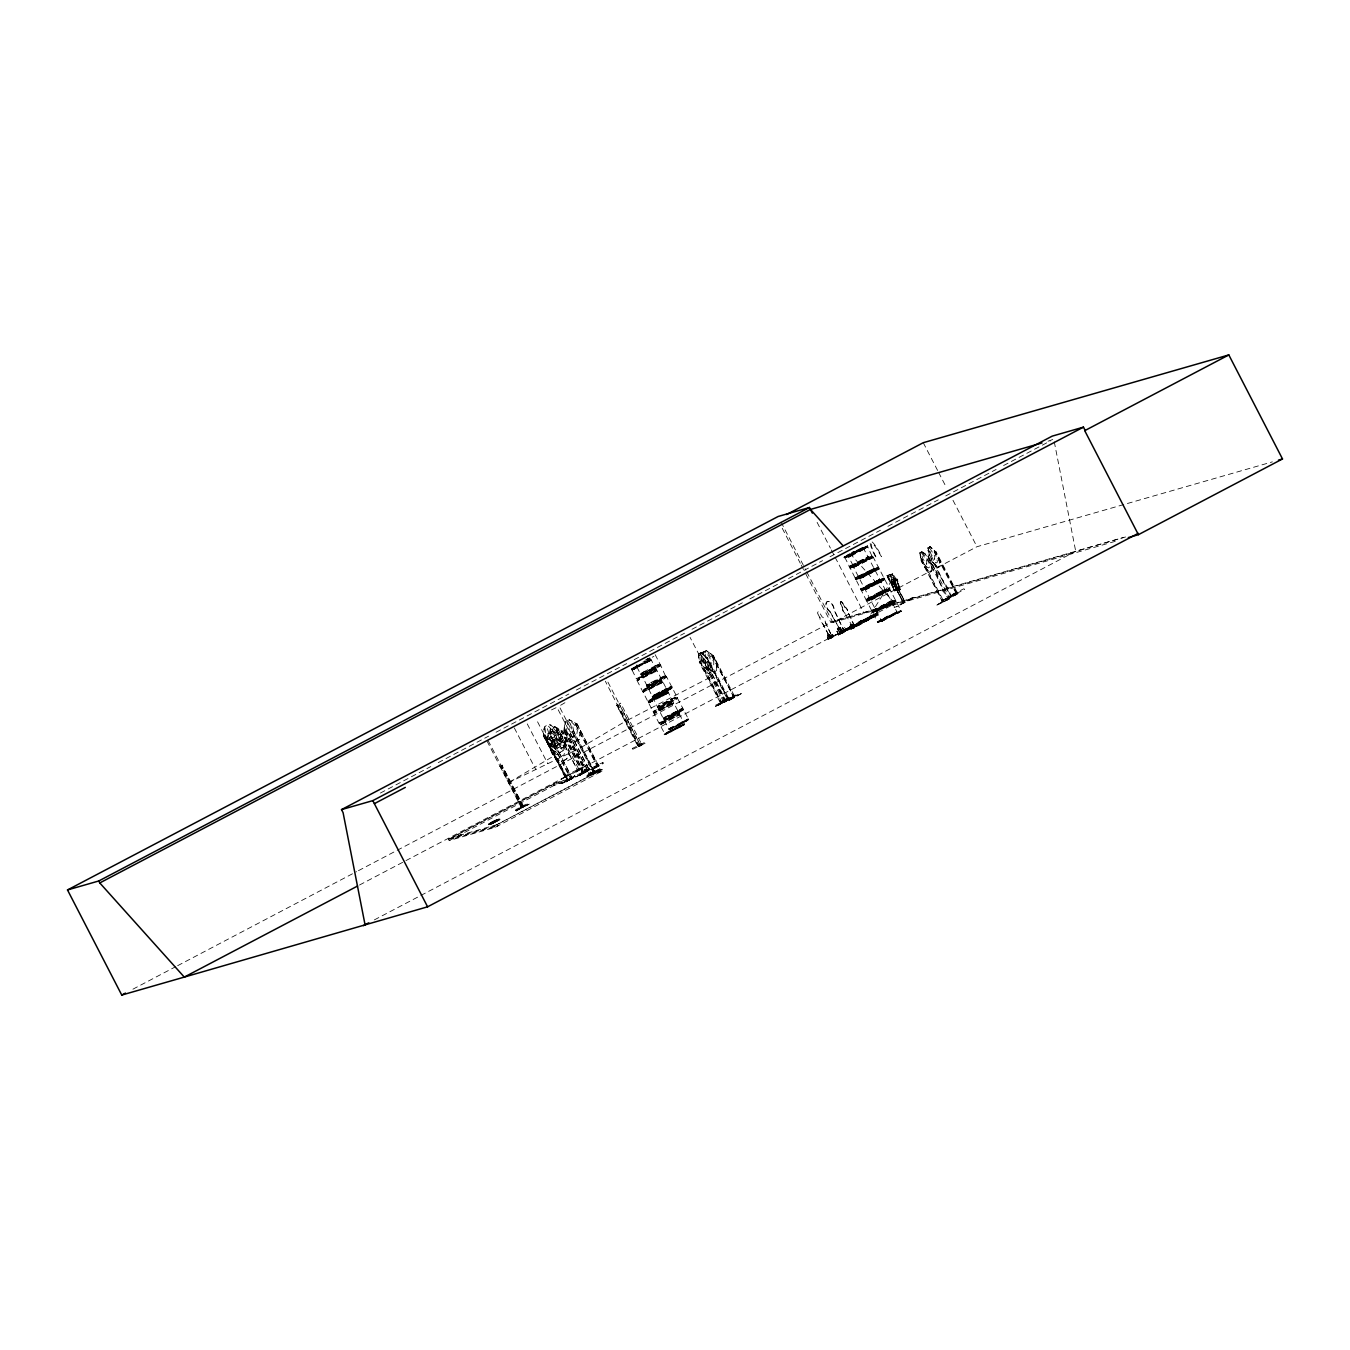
<?xml version="1.0" encoding="UTF-8"?>
<svg xmlns="http://www.w3.org/2000/svg" width="1350" height="1350" viewBox="0 0 1350 1350"><rect width="100%" height="100%" fill="white"/><g stroke="black" fill="none" stroke-linecap="round" stroke-linejoin="round"><path stroke-width="0.75" stroke-dasharray="5 3.75" d="M702.202 660.791L699.249 662.108L720.849 703.721L728.949 698.912L707.4 657.332L705.881 657.501M895.084 583.217L897.126 584.617L897.396 582.542C883.862 563.338 899.657 579.741 898.425 587.149L897.396 587.452L894.831 584.314L892.114 577.226L895.826 579.099L898.543 584.297M898.003 606.319L894.814 607.196M894.594 606.69L894.156 607.669M828.259 639.343L827.28 637.031L829.879 635.631M831.296 637.723L830.571 638.297L874.631 615.178M830.959 638.145L829.642 635.732L830.587 637.538L833.524 636.238L832.579 634.433L833.102 635.968L828.259 638.364L827.28 637.031M839.346 634.078L839.784 634.331M873.416 615.296L878.293 613.491L842.501 633.133M849.926 627.008L850.888 629.37L877.534 615.043L876.892 614.385L871.763 617.355M850.972 629.016L877.162 615.246M851.546 626.619L852.086 624.24M875.121 616.174L851.546 628.763M874.058 614.638L869.383 616.427L874.074 615.009L869.383 616.427L890.916 581.732M874.209 616.562L873.939 615.684M877.416 613.98L877.635 613.052L838.299 634.972L877.787 613.322M829.237 634.298C827.989 636.677 828.731 634.213 829.744 635.108M852.795 627.48C847.091 624.527 856.052 622.907 850.213 625.59M828.799 634.635L828.495 635.529L829.423 635.124M839.16 629.252L838.299 628.763L840.746 628.104L838.62 629.64L838.654 628.104L840.527 627.598M838.401 628.256C840.527 627.733 838.08 629.37 838.333 628.543M840.594 628.56L838.62 628.307M839.261 628.087C841.303 626.602 839.379 629.606 838.789 628.206M839.531 627.936L840.426 628.341M839.903 627.615L839.649 628.678M851.951 624.24L851.867 624.797M660.555 697.241L649.958 702.084M659.627 694.946L653.991 697.258M845.657 557.567L848.205 555.947L847.412 556.403M864.186 589.275L865.367 588.617L862.616 590.237L875.087 582.846M832.123 635.631L829.221 636.862L832.427 635.715M844.358 629.64L841.944 630.602M572.501 778.477L551.036 736.864L549.551 737.606L550.277 728.949L565.042 746.533L560.486 748.744L552.69 744.272L549.281 737.674L550.361 728.899L554.816 726.739L562.612 731.211L584.196 772.808M575.201 741.623L567.304 737.201L563.895 730.603L564.975 721.828L569.43 719.668L575.1 741.673L579.656 739.462L580.365 730.806M564.941 746.584L566.021 737.809L564.789 746.449L560.469 748.541L552.69 744.272M580.466 730.755L579.403 739.378L575.083 741.471M839.7 627.581C841.455 628.611 837.81 627.227 837.557 629.572M544.759 726.654L543.308 735.666L565.481 776.959L564.148 775.744M568.367 780.401C566.156 776.891 568.974 780.587 567.084 781.11L543.561 735.598C541.637 720.613 554.462 722.554 557.786 734.788L556.706 740.256L553.567 741.791L548.387 739.429L545.839 734.484L544.843 726.84M546.902 742.247L548.1 733.303L546.834 742.281L554.968 746.449L559.828 744.053L561.195 735.092L552.876 730.958L548.404 726.148L546.834 726.924L549.703 736.206L552.555 738.011L554.124 737.235L554.394 733.894L552.943 730.907L548.033 733.354M568.283 749.807C571.59 759.308 560.537 765.163 554.057 756.911L550.716 750.263L552.099 741.302M567 758.565C560.976 764.387 551.998 756.776 550.918 750.246L552.268 741.437L556.959 739.108L565.144 743.141L568.468 749.79M563.001 750.566L564.351 741.758L557.854 728.511L556.2 729.354M828.697 635.681L829.102 634.888M838.772 628.695L838.485 628.509M840.696 627.936L840.105 628.712M851.698 628.003C847.614 624.999 853.031 624.696 850.567 624.999M651.139 660.116L648.726 661.382L650.616 659.154M657.72 698.001L648.27 702.236L648.759 701.392M847.311 555.069L844.003 557.415L851.006 554.479M847.597 555.896L849.555 554.884M872.168 583.504L869.788 584.769L880.031 579.083L860.608 589.612L881.432 578.897M881.297 581.023L867.527 588.094L864.506 588.499L880.419 579.336L879.086 581.242M864.253 589.477L864.861 588.566L863.831 588.938M880.791 620.038L878.057 622.417M888.047 616.697L897.379 612.141L895.539 613.086M849.116 627.362L851.462 625.523L850.804 624.932M850.534 625.252L851.276 624.898M921.713 560.267L943.245 601.914L949.489 598.033L927.939 556.453L926.404 556.673L948.291 598.708C945.759 596.936 950.164 595.266 949.961 598.455M711.788 655.661L734.4 697.427L733.101 696.094M850.972 625.05L851.867 625.269M649.384 701.528L648.54 701.848M667.592 691.808L651.442 699.789M684.096 724.899C681.109 723.313 652.438 741.994 668.368 732.493M680.805 723.667L688.5 719.229L668.925 729.54L672.469 727.633M857.199 551.711L867.442 545.974L864.894 546.919M862.211 589.883L860.76 589.731L863.494 588.819M879.93 580.179L879.289 580.044M884.267 578.711L881.398 578.914M878.901 622.097L877.854 622.401L900.872 610.875L881.938 621.304M943.296 599.873L943.363 600.767M949.708 598.742L935.415 605.796L950.079 598.556L949.641 597.696M957.589 592.819L957.656 593.679M957.892 593.528L942.823 600.683L948.223 597.375M852.069 626.062L839.953 631.834L845.826 629.016M727.954 700.245L713.863 707.13L727.954 700.245L705.915 657.45M887.49 575.319C889.127 577.209 885.347 574.358 894.645 589.039M887.102 575.657L894.223 589.697M893.97 589.545L899.842 587.722C900.534 594.456 890.882 587.284 895.32 590.827M900.568 589.14L895.236 590.676L894.645 589.191M515.666 810.658L528.862 804.381L528.879 803.25L515.7 809.629L515.7 810.759L529.318 804.111M599.873 769.939L599.906 768.926L586.727 775.305L587.216 776.689L596.362 771.356L587.216 776.689M599.889 768.943L586.727 775.406M600.176 769.753L587.199 776.166M670.781 689.006L648.135 701.814M670.089 689.074L672.131 687.032L662.563 691.149L667.44 688.871M828.326 639.039L855.006 624.51L856.17 626.214L853.234 627.514L852.289 625.708M829.187 638.955L828.191 638.837L854.871 625.117M831.583 637.892L828.225 638.837M842.839 632.526L842.721 632.205C837.911 629.471 846.214 624.932 846.264 630.248L841.86 632.205L840.797 629.353L842.096 631.8L838.384 633.454L836.916 631.446L838.958 634.618M842.822 632.964L838.266 634.939L876.892 613.761M852.474 626.181L851.479 626.079M854.297 625.371C854.938 622.991 848.779 627.699 852.289 624.594M874.209 616.275L877.078 614.739M877.517 615.111L853.858 628.054L852.643 625.809M561.33 745.014L555.913 741.251C558.174 732.966 552.926 733.506 554.614 740.661C549.821 735.092 545.889 738.939 554.276 742.095C551.964 749.452 556.504 751.241 555.542 742.618L559.744 745.656L561.414 745.014M718.386 704.312L730.553 697.477L730.434 698.473M718.284 705.223L718.419 704.211M718.706 704.97L730.519 697.579M886.781 575.758L892.147 574.138L892.873 575.556L892.688 573.868L886.68 575.741L894.696 590.946L895.624 590.743M565.329 729.962L586.761 771.609L564.823 729.54M860.878 621.405C855.073 623.903 865.013 618.216 861.334 621.169M859.022 622.283L862.481 620.477M516.881 810.54L525.032 804.769L525.487 805.646L516.324 810.928M561.667 783.624L575.235 776.706L566.089 782.038L574.796 775.845L575.286 776.992L574.374 776.402L561.212 782.764L561.667 783.624L584.196 772.808M566.072 781.937L574.763 775.862M581.209 774.579L589.866 769.635L589.41 768.758L589.612 769.618M561.667 779.136L567.709 774.377L568.148 775.237L561.111 779.49M668.014 692.246L663.525 694.086M687.099 720.697L688.348 719.196M866.092 547.391L867.274 545.906M839.143 628.054L839.582 628.813M838.806 629.404L839.008 628.425M556.335 729.219L577.901 770.867L556.116 728.781M631.901 668.739L631.378 669.516L632.644 669.229M631.884 668.807L645.587 662.293M631.597 669.533L646.65 661.399M635.968 668.081L633.369 669.279L635.242 667.845M645.773 662.681L650.413 660.504L648.793 661.146M640.946 673.498L663.559 719.145L669.279 729.591L670.326 729.287M655.172 654.683L659.931 663.896L649.688 669.617L640.457 673.869L635.715 664.656M649.772 659.475L650.818 659.171L655.83 668.773L636.576 679.59L659.458 724.022L665.179 734.467L666.225 734.164M684.383 724.461L683.522 724.798L684.551 724.528L679.354 713.812L656.488 669.516L636.576 679.472L645.604 674.494M651.358 669.398L660.724 665.027L640.98 675.202L660.673 664.808L657.703 667.811L641.402 675.692M652.877 685.159L662.023 680.822L642.499 691.082L661.753 680.248L642.296 690.221L651.527 685.969M647.865 686.914L663.643 679.286L666.647 676.502L646.903 686.678L666.562 676.232L657.281 680.873M665.364 675.742L660.892 665.837M662.597 681.817L643.292 692.145L645.789 691.2M662.259 682.543L661.179 683.218M658.749 693.242L652.033 696.229L653.619 695.183M655.577 694.896L652.252 697.224L654.801 697.005M653.417 697.562L655.543 695.976M653.974 697.477L655.948 696.398L655.172 696.803M654.362 697.342L656.151 695.722L653.366 697.579M656.421 695.992L656.438 695.959M652.894 700.802L648.81 702.81L650.396 701.764M651.594 701.544L652.506 700.954L651.173 701.004M649.924 702.135L651.105 701.798M671.726 686.492L670.072 687.572M666.765 690.525L672.131 687.96M667.794 691.436L651.696 700.279M667.929 691.841L666.158 692.921M666.647 693.9L668.216 692.888L659.019 697.106M866.616 600.919L844.476 556.706M844.273 557.466L849.555 554.293L847.479 555.491M844.071 557.044L844.611 557.989L846.18 556.976M846.855 556.689L846.399 557.196M846.045 557.415L848.475 555.896M851.259 555.424L849.741 555.711L851.276 554.968M850.281 555.458L852.221 554.833M850.534 555.795L852.019 554.968L850.466 555.373M863.038 547.459L897.261 612.478M850.972 554.428L863.646 547.037M861.384 549.096L864.017 548.066L851.293 555.289M863.325 547.813L856.997 550.429M865.266 548.201L866.295 547.712M664.335 678.257L666.849 677.295L676.806 696.617L657.349 706.59L662.664 703.468M668.25 702.118L677.616 697.748L657.872 707.923L677.531 697.461L676.232 699.587L658.344 708.514L659.914 707.467M883.288 620.258L881.685 621.304L853.2 566.629L852.981 565.599L856.153 563.574L872.387 555.592L901.26 611.263L900.568 610.689M854.398 567.118L873.382 557.516L870.868 558.461M859.629 561.617L868.995 557.28L849.234 567.472L868.506 556.706L865.991 557.651M663.761 717.711L664.352 717.761M871.897 555.947L867.375 545.991M679.286 713.728L659.391 723.684L678.645 712.969L676.131 713.914M859.039 577.783L874.901 568.772L865.552 573.092M878.243 569.295L879.306 568.991L859.849 578.964L878.259 569.295M669.414 728.578L678.122 724.697M875.34 569.936L870.109 573.244M665.128 734.501L666.731 733.438M683.741 724.241L679.809 725.743L681.919 725.051M861.502 590.709L860.642 589.039L862.194 587.992M865.586 588.33L862.734 589.545L864.017 589.612M871.206 584.938L873.703 583.673L860.811 589.056M862.549 590.288L861.486 590.743L867.459 587.942M862.717 589.157L864.354 588.195L861.148 590.186L865.283 588.296M867.358 588.111L868.911 587.689L865.569 589.646M867.493 587.942L866.666 588.381L867.763 588.482M869.231 587.503L866.936 588.87M883.744 579.977L873.231 585.208M879.981 581.158L873.838 583.942M883.912 577.969L878.361 581.242L879.255 581.513M864.169 587.824L883.98 578.154L880.875 580.196M880.875 580.179L878.513 581.664L884.334 578.593L881.752 579.572M882.984 580.112L884.537 579.015L882.022 579.977L883.491 579.386M882.158 580.922L882.967 579.741L864.692 589.241M884.115 579.42L884.537 578.678L883.187 578.931M884.554 579.673L869.788 587.773M881.044 620.426L877.787 622.434L866.599 600.851L886.174 590.608L870.328 599.602L879.694 595.299M889.194 590.541L890.274 590.237L871.02 600.227M872.336 610.504L895.202 599.788L893.632 600.834M891.084 600.902L872.066 611.617L883.98 605.964M896.198 601.712L876.741 611.685L895.978 601.695M877.956 622.468L877.989 621.371L887.692 616.022M881.685 620.933L886.697 617.507L877.5 621.759M881.449 620.933L896.906 611.803L880.808 620.072M852.053 626.839L855.073 625.641L852.069 627.142M919.856 552.639L921.274 560.571L919.704 552.724C933.643 548.994 939.026 592.751 948.78 598.455C949.202 600.413 938.807 603.534 943.161 599.974M949.927 595.671L951.126 595.013L951.801 596.582C947.936 596.346 914.524 514.806 932.377 562.258C935.297 562.444 937.018 570.392 940.157 566.123L938.756 558.208M942.621 602.235L921.274 560.554L922.337 559.963L943.819 601.56M956.019 593.798L956.728 594.405L942.081 601.678L941.642 600.801L964.676 589.427L963.883 588.769L949.59 595.839L950.586 597.257L956.931 593.291L935.449 551.61L929.796 546.413L935.415 551.711M893.599 581.529C889.414 583.386 907.251 574.425 893.852 581.901M896.349 579.791C896.198 582.458 898.104 577.26 893.767 580.551M652.792 696.634L654.902 696.077L653.383 696.6M667.305 692.145L662.428 695.014M861.131 588.971L880.284 579.319M879.947 580.095L878.833 580.854M880.183 580.551L868.236 587.048M883.828 578.981L882.681 579.623M684.197 724.866L667.626 733.556M896.839 612.816L894.037 614.436M955.463 592.211L956.711 591.502M957.487 593.021L951.21 596.936L950.636 595.316M728.173 697.376C725.119 699.266 729.472 695.689 728.882 698.946M722.115 703.013L700.616 661.365L698.49 654.142L701.123 652.573M842.046 630.889L844.189 629.421M864.54 620.578L866.919 619.717M864.692 620.865L874.53 615.684M866.717 619.498L865.451 620.443L868.472 618.992M522.383 807.621C519.683 806.591 524.171 803.334 523.867 806.676L522.619 807.334M523.024 805.191L520.408 806.676L521.792 807.857M523.8 806.709L501.896 765.298L523.462 806.861M567.574 778.883L566.848 779.321M592.869 771.508L593.544 773.094L559.119 706.151L566.359 701.882M594.051 770.867L593.224 771.356L594.489 772.538M637.436 745.217L638.752 744.491L637.369 745.251L638.871 746.415L638.263 744.727M638.651 744.559L639.428 746.077M725.456 699.587L723.938 700.312L725.304 699.638M711.72 655.746L734.214 697.511M725.473 701.426L703.046 660.251L703.063 652.084L703.181 660.268L724.714 701.831L735.008 697.089L713.391 655.56L711.99 656.167M566.308 776.587L544.759 735.024M552.96 731.109L558.63 736.442L561.195 741.403L560.115 746.854L556.976 748.406L551.796 746.027L549.248 741.083L548.252 733.438L552.96 731.109L561.009 735.278M550.176 733.573L551.812 732.746L556.318 737.589L557.803 740.492L557.533 743.85L555.964 744.626L553.112 742.821L550.243 733.523M560.942 735.328L559.828 744.053M556.959 738.906L562.579 744.491L565.127 749.436L564.047 754.886L560.925 756.439L555.744 754.076C553.348 749.469 548.117 739.648 556.959 738.906L565.144 743.141M554.242 741.521L557.061 750.853L559.896 752.659L561.465 751.883L561.752 748.541L555.812 740.762M550.243 748.727L543.375 735.615M559.592 743.968L554.884 746.28L546.834 742.129M564.469 741.791L563.085 750.752L558.242 753.148L550.058 748.913L558.242 753.148M561.718 778.967L567.945 775.069M578.694 768.521C581.242 771.947 575.066 766.817 578.239 770.648M577.108 769.888L565.971 775.389M583.267 767.762L582.019 767.289L575.809 771.204L576.248 772.065L583.2 767.694M723.009 700.785L723.533 702.472L722.672 700.954C719.837 701.139 722.571 704.784 723.803 702.321L690.036 637.318M950.586 597.257L950.704 597.189C950.096 582.171 920.312 560.486 929.948 546.328M921.898 551.576L928.834 562.359L929.475 567.152L928.091 568.013L924.699 564.941L922.151 559.997L919.823 552.876L922.05 551.492M927.787 547.898C933.086 543.881 936.934 557.989 937.423 562.174L936.039 563.034L932.664 559.963M921.662 552.859L926.724 560.959L926.691 564.367L923.164 559.356L920.97 553.281L921.814 552.774M929.61 547.881L934.689 555.998L934.639 559.406L931.129 554.377L928.918 548.303L929.762 547.796M929.357 554.816L951.328 596.886L950.417 595.434M935.888 551.475L934.824 552.083L935.888 551.475L957.454 593.055L941.726 600.851M937.828 567.337L940.039 565.971M924.615 567.051L929.931 572.518C935.989 567.574 927.079 554.968 921.831 551.391M631.867 668.79L634.601 667.119M633.521 669.043L631.935 670.089L650.886 660.487M645.536 662.293L650.43 659.526M642.144 664.386L649.738 660.116M640.929 673.515L643.68 671.895M655.256 671.743L656.606 670.68M853.149 565.566L847.952 555.744L846.399 556.588M847.952 556.436L849.69 555.272M861.891 549.045L862.262 548.151M852.542 554.901L848.728 556.892M861.992 548.758L862.987 548.471M866.177 547.003L863.46 548.809L866.7 547.492M866.936 547.358L866.076 547.83M665.381 675.742L646.397 685.361L651.696 682.222M647.848 686.914L648.962 686.239M660.184 681.294L661.264 680.619M850.618 565.633L849.032 566.679L858.263 562.427M871.931 555.947L869.164 557.567M854.381 567.118L870.885 558.444M655.999 695.824L654.885 696.414M654.041 697.427L656.572 695.976M670.208 687.977L671.794 686.88L669.701 689.226L670.933 688.635L665.601 690.981M648.759 701.511L649.839 700.717M648.945 701.899L651.679 700.228M670.224 688.787L671.203 688.247M652.134 700.566L650.126 701.983L651.375 701.308M665.769 692.196L666.9 691.504M670.748 689.023L672.081 687.977M652.185 700.987L651.628 701.19M667.491 692.584L651.071 701.139M666.326 693.748L666.782 693.242M665.82 694.018L666.579 693.579M671.136 702.54L672.502 701.477M672.131 704.464L673.717 703.417L664.487 707.67M863.291 589.916L869.181 586.339M865.839 589.258L869.383 587.672M663.744 717.711L682.729 708.092L688.686 719.668L684.248 721.508M661.753 723.819L660.403 724.883M878.664 592.414L865.957 599.451L886.781 589.241M871.273 599.839L872.387 599.164M669.381 728.595L688.129 718.976M686.745 720.056L688.095 718.993M678.932 726.992L683.775 724.224M682.678 724.933L684.568 724.089L664.926 734.096M872.319 610.521L891.118 600.885M895.337 612.816L896.417 612.158M882.174 620.966L887.001 618.148M882.225 620.561L900.804 610.689L896.366 612.562M899.235 611.752L900.501 611.28M881.803 621.371L901.226 611.314L891.928 615.583M700.599 653.991L705.797 662.04L705.493 665.567L701.831 660.623L699.773 654.48L700.751 653.906M699.806 661.095L721.457 703.417L720.866 701.713L735.969 695.419L722.267 702M703.164 666.309L706.826 669.246L708.48 668.25C708.548 663.711 704.025 649.266 698.372 653.991L699.367 662.108L700.802 661.517M727.076 698.541L721.17 702.101L727.566 698.321M942.401 600.446L943.464 601.813M948.983 598.354L948.206 596.818M956.661 593.443L935.297 551.694M550.429 729.084L551.61 736.627L554.158 741.572L559.086 744.086L561.971 742.702L562.781 737.404L560.233 732.442L554.816 726.739M552.285 729.253L553.719 728.561L558.107 733.489L559.457 739.648L558.006 740.357L555.289 738.467L552.386 729.202M565.65 729.793L564.165 730.536C566.291 710.353 563.811 730.114 568.789 734.501L573.699 737.016L576.585 735.615L577.412 730.316L574.847 725.372L569.447 719.871M544.725 734.957L568.434 780.367M566.899 722.183L568.35 721.491L572.721 726.401L574.071 732.577L572.636 733.269L569.903 731.396L567 722.132M520.577 806.591L521.741 807.891L500.091 766.378M502.352 765.079L499.787 766.547M546.142 739.226L546.902 738.788L545.687 739.446L567.709 780.722M549.281 737.674L570.881 779.288L583.909 772.976L562.731 731.194L560.976 731.447M549.467 737.657L571.32 779.034M551.036 736.864L572.147 778.68M563.895 730.603L585.562 772.183L598.658 765.838L577.226 724.14L569.346 719.719M564.081 730.586L585.934 771.964L598.961 765.653M568.485 733.32L590.051 774.883L568.485 733.32L569.97 732.577L591.351 774.225M594.945 772.318L573.379 730.772L572.164 731.43L594.388 772.588M616.714 705.139L617.929 704.464L639.461 746.061L638.145 746.769L616.714 705.139L639.039 746.246M509.557 782.072L554.884 755.325M580.584 747.765L625.911 721.018M893.261 583.706L903.926 602.977L892.957 583.301L895.016 582.306L905.243 602.269M894.594 583.014L905.057 602.37M571.86 776.891L570.527 777.533M566.325 780.941L574.746 775.963M581.867 772.082C583.791 769.078 582.694 776.419 582.086 771.93M582.019 772.538L571.792 777.499M585.158 770.445L586.474 769.804M580.939 773.854L589.359 768.876L579.538 774.444L579.977 775.322L581.259 774.529M598.168 764.151C594.135 766.53 599.569 762.311 598.725 765.771M579.977 775.322L589.663 769.466M596.649 765.467L586.406 770.411M594.608 768.234C607.213 762.581 605.171 759.746 594.152 767.374L595.316 767.846M594.726 768.049L602.994 763.003M590.321 774.714L589.039 773.483L590.726 772.622M586.862 775.811L596.244 771.272M632.694 749.317L646.312 742.669L645.401 742.078L632.239 748.457L633.099 748.963M903.319 603.214L891.861 580.112L903.538 603.163M575.859 724.883L597.847 766.192M640.491 745.571L619.178 703.89L620.629 703.148L641.959 744.846C639.984 741.403 644.051 745.656 640.541 745.571L606.133 678.594M727.633 697.714L728.123 699.401L706.725 657.737M632.964 668.115L636.727 665.989M652.236 657.231L653.889 656.286M633.234 669.482L635.58 668.115M634.416 668.976L632.981 669.634L636.356 668.199M635.766 668.25L634.702 668.824M647.848 661.483L649.671 660.167M649.08 660.437L650.278 660.589M849.521 554.934L855.664 551.509M845.893 557.415L848.171 556.318M849.707 555.322L853.436 553.179M860.304 549.079L862.414 548.792M864.439 548.336L867.898 546.952L852.913 555.053M655.273 671.726L637.369 680.67L656.606 669.954L636.879 680.062L646.245 675.759M850.601 565.65L866.008 557.651M648.945 686.239L664.352 678.24M661.196 683.201L645.789 691.2M858.178 576.18L854.972 578.154L878.31 567.067L865.586 574.054M653.586 695.199L671.456 686.273L653.94 695.976M670.056 687.538L666.309 689.664M668.587 688.871L664.149 691.403L670.258 687.943M649.586 700.329L656.167 696.414M668.841 689.327L670.714 687.96M651.493 699.773L649.839 700.836L655.746 697.005M664.133 693.141L665.803 692.179M664.521 693.866L666.023 693.174M666.681 693.883L660.538 697.258M866.042 586.879L867.729 585.934M876.791 581.074L878.479 580.112M866.413 587.655L868.084 586.727M877.146 581.715L880.267 579.741M673.599 698.608L675.236 697.663M865.35 587.841L879.289 580.77L874.176 583.774M659.897 707.484L661.567 706.539M883.119 579.707L881.314 581.04L884.79 579.707M671.169 702.523L653.451 712.209L673.194 702.084L663.846 706.404M672.148 704.447L656.741 712.446M867.51 598.354L869.147 597.409M872.37 599.164L874.024 598.219M661.736 723.836L679.421 714.167L659.694 724.275L669.043 719.955M523.243 806.962L522.669 805.342M638.651 746.533L605.357 681.227M670.579 728.19L672.148 726.992M893.649 600.817L878.243 608.816M686.779 720.039L672.435 727.65M683.37 722.773L687.116 720.647M668.048 731.835L664.824 733.826L674.038 729.574M685.462 721.626L687.15 720.664M895.522 613.069L878.647 621.726M897.919 613.322L899.623 612.36M728.274 699.317L706.843 657.534L700.92 652.455M496.986 820.53C487.924 827.044 486.219 823.956 496.53 819.669L496.986 820.53L494.218 822.083L493.779 821.222L497.357 819.433L498.049 820.226L493.543 822.471L493.087 821.593L497.61 819.349M494.201 821.492L494.657 822.352C484.532 828.006 496.834 817.341 499.095 819.923C485.342 827.938 492.834 820.986 499.719 818.758L500.175 819.619L495.653 821.863L495.197 821.002M498.639 819.062L495.889 820.614L496.327 821.475L500.175 819.619M725.237 701.544L726.233 701.089L704.649 659.542L703.198 652.236M716.344 662.259L716.462 670.444L716.479 662.276L713.07 655.678L706.388 650.565L713.796 661.551L713.694 666.444L711.534 667.423L707.349 664.47M706.421 658.783L704.7 652.607M704.565 652.674L705.78 652.117M703.063 652.303L706.421 650.767L713.391 655.56M725.676 700.009L732.898 696.769M733.674 695.874L732.662 696.347M718.318 705.324L740.441 693.006L741.369 693.613L728.696 700.599L728.258 699.739M634.179 668.419L633.167 668.891L634.213 669.077M643.376 663.947L645.773 662.664L633.943 668.537M637.234 666.984L633.977 668.976M649.232 660.926L650.227 660.369M847.277 555.103L849.403 553.922M847.8 556.048L860.355 549.079L846.568 556.149M862.042 548.961L862.599 548.674M850.483 555.711L850.044 556.149M864.422 548.303L852.576 554.445M864.675 548.91L860.203 551.323M643.663 671.895L655.492 665.752M869.181 557.567L853.133 566.291L872.927 556.2L863.511 560.503M864.186 561.752L869.484 558.63L860.271 562.883M858.178 576.18L874.429 568.181L855.158 578.897L867.105 573.244M864.169 573.902L858.853 577.041L861.367 576.096M864.827 575.167L855.461 579.504L875.205 569.362L859.376 578.374L868.725 574.054M671.423 686.509L652.539 696.938M655.644 696.026L665.617 690.964M669.786 688.466L670.68 688.702M653.248 697.967L647.933 701.106L657.146 696.853M664.149 693.124L655.999 697.461M664.74 694.204L660.251 696.651M652.404 701.123L650.261 702L651.071 701.477M817.999 614.098L819.923 617.844L817.999 614.098A1.957 1.063 61.3 0 1 818.083 611.921L818.269 611.82M864.371 588.212L874.851 582.474M876.977 581.293L874.733 582.221L877.348 581.192M852.474 626.552L844.982 613.457A3.915 2.143 61.3 0 1 842.569 607.821L840.645 604.074A1.957 1.063 61.3 0 1 840.729 601.898L840.915 601.813A1.957 1.063 61.3 0 1 842.788 603.112L844.712 606.859A3.915 2.143 61.3 0 1 847.935 612.124L854.432 625.674M877.23 581.816L875.138 582.964L881.837 579.639M868.573 587.655L883.187 580.163M840.645 604.074L840.831 603.973A1.957 1.063 61.3 0 1 840.915 601.813M840.729 601.898A1.957 1.063 61.3 0 1 842.602 603.197L842.788 603.112M881.584 581.664L877.112 584.077M829.676 611.499L829.929 611.347A5.856 3.206 61.3 0 1 826.149 603.99A5.856 3.206 61.3 0 1 830.301 602.151A5.856 3.206 61.3 0 1 834.097 609.508L843.564 629.977L833.827 609.643A5.856 3.206 61.3 0 0 830.031 602.286A5.856 3.206 61.3 0 0 825.879 604.142A5.856 3.206 61.3 0 0 829.676 611.499L840.898 631.125L829.929 611.347M661.551 706.539L677.599 698.524L682.779 708.227L664.335 717.778M842.569 607.821L840.831 603.973M842.602 603.197L844.712 606.859M822.521 623.379L829.642 636.677L822.521 623.379A3.915 2.143 61.3 0 1 820.108 617.743M825.289 622.148L831.617 635.799L825.289 622.148A3.915 2.143 61.3 0 0 822.066 616.866L819.956 613.221A1.957 1.063 61.3 0 0 818.083 611.921M875.121 595.148C853.403 607.5 902.644 581.901 886.764 589.258M844.982 613.457L845.167 613.356A3.915 2.143 61.3 0 1 842.754 607.719M854.263 625.776L847.935 612.124M874.024 598.219L885.836 592.093M881.077 594.472L886.376 591.351L877.146 595.603M839.565 632.931L837.523 628.206L839.886 632.762M841.219 632.154L838.873 627.615L840.915 632.34M829.052 638.01L827.685 634.871L829.254 637.909M830.149 637.504L828.596 634.466L829.946 637.622M837.388 629.589L840.662 628.02M827.567 635.614L829.609 634.416M827.685 635.816L829.744 634.551M881.061 606.623L875.745 609.761L878.259 608.816M836.916 631.446L840.797 629.353M829.997 635.816L832.579 634.433M841.32 629.488L844.864 627.548M881.719 607.888L872.353 612.225L892.097 602.1L876.251 611.094L884.604 607.23M850.331 625.809L852.424 624.729M850.483 626.923L845.184 629.522L847.935 627.868M854.246 624.409L848.931 627.008M856.778 623.329L865.013 619.971L860.321 621.388M863.477 619.667L871.695 616.309L867.021 617.709M828.174 639.36L855.225 624.409M861.182 621.371L864.726 619.431M867.881 617.709L871.425 615.769M873.787 614.469L877.331 612.529L872.927 614.469M668.031 731.852L679.809 725.709L677.514 726.857M668.132 732.139L670.241 730.974M668.334 732.51L680.181 726.367M681.379 726.452L676.89 728.899M884.891 619.329L894.071 614.419M897.598 612.664L893.109 615.06M597.881 764.319L598.303 766.024L577.142 724.191M647.477 659.087L649.856 657.771M647.747 659.661L650.143 658.378L642.735 662.226M636.711 666.023L646.447 661.028M636.913 666.411L641.841 663.812M849.909 554.917L865.147 547.307M851.192 555.441L852.171 555.053L850.567 555.998M648.118 673.178L650.514 671.895M651.696 682.222L664.791 675.675L666.478 676.148M657.433 693.377L659.728 691.858M663.744 690.66L666.141 689.377M657.703 693.883L659.846 692.179M663.913 690.947L666.309 689.648M664.369 691.808L666.748 690.491M865.89 585.917L870.817 583.335M871.577 585.697L879.609 581.108M875.61 583.909L868.489 587.959M876.606 583.099L878.496 581.951M867.223 588.499L868.894 587.689M662.648 703.468L676.806 696.617M584.955 770.58L586.339 769.871M680.653 723.414L683.201 722.368M683.404 722.773L671.709 728.679L673.65 727.717M678.949 726.992L672.789 730.029M882.9 618.908L896.889 612.039M886.68 617.524L891.608 614.908M380.396 793.041L430.785 766.564M438.244 762.632L488.616 736.155M496.074 732.24L568.856 694.001M576.315 690.069L626.687 663.609M634.146 659.678L684.534 633.201M691.993 629.286L742.365 602.809M749.824 598.894L822.589 560.638M830.064 556.723L880.436 530.246M887.895 526.331L938.267 499.854M945.743 495.923L996.114 469.462M1003.573 465.531L1050.216 441.028M890.376 574.594L891.928 580.179L890.477 574.763M891.827 574.374L892.688 573.868M896.856 578.745L897.666 581.344L896.856 578.745L895.624 579.201M892.688 581.242L894.375 582.643L892.688 581.242L893.481 580.905M891.574 583.386L893.261 581.816L891.557 583.2M896.029 580.5L896.94 580.163M895.236 582.744L893.177 583.74L894.223 583.2A2.194 2.16 74 0 0 895.337 579.589A2.194 2.16 74 0 0 891.692 580.382A2.194 2.16 74 0 0 894.223 583.2M894.409 585.478L898.644 590.203M132.924 989.179L175.787 966.651M177.66 965.672L356.569 871.644M358.442 870.666L832.41 621.574L1074.043 552.167M806.743 571.843L832.866 622.451L976.961 546.716L1272.375 461.869M899.842 587.722L900.045 589.41M894.696 590.946L895.371 590.743M894.409 585.394L898.577 590.034M899.758 589.731L898.644 584.145M359.488 885.026L896.636 602.741L1128.178 536.22M588.347 774.107L599.197 771.002L599.873 772.301L589.022 775.406L588.347 774.107L602.167 769.433L602.842 770.732L495.079 827.364L449.179 840.561L448.504 839.244L556.267 782.612L567.118 779.507L553.298 784.181L553.972 785.481L567.793 780.806L536.203 719.145M449.179 840.561L556.942 783.911L567.793 780.806M910.035 598.523L913.342 597.611L910.288 599.197M911.807 598.084L896.788 606.589M913.207 597.611L914.271 597.78M912.263 598.607L896.451 606.808M720.664 701.899L721.659 701.511M724.359 700.076L725.473 701.494M733.877 697.612L712.935 655.746M589.022 775.406L602.842 770.732M448.504 839.244L494.404 826.065L602.167 769.433M374.389 919.873L1075.714 551.289L1123.065 537.587M854.297 551.323L851.766 552.639L863.646 547.087L862.447 547.408M644.912 660.369L647.443 659.036M851.985 553.061L859.326 549.332M853.284 552.774L864.945 546.919M859.748 550.412L851.023 555.424M856.339 552.487L853.808 553.787L863.477 548.809M866.869 573.311L878.85 567.675L859.072 577.783M663.896 690.93L658.867 693.512M664.116 691.318L659.07 693.917M664.335 691.757L654.716 696.499M655.29 696.786L667.153 691.133M864.591 588.195L872.741 584.229M627.598 720.208L710.589 677.109M877.838 594.557L889.819 588.921L870.024 599.012L885.87 590.017L876.521 594.337M878.057 594.489L866.126 600.193L885.381 589.427L882.883 590.372M883.761 606.032L895.742 600.396L872.842 612.799L895.978 600.969L886.629 605.289M884.436 607.281L892.299 602.826L883.086 607.078M722.655 701.426L725.406 701.865L722.79 701.443M680.788 723.651L671.507 728.274M640.778 744.711L639.512 745.571L641.233 745.571L639.343 744.694L638.921 746.01M640.373 746.027L638.904 745.926L641.233 745.571M889.312 616.815L886.832 617.794L898.476 611.888M725.625 701.409L704.649 659.542L703.35 660.167M640.086 743.884L641.098 743.327M861.789 548.387L863.106 547.459L862.296 548.1M858.212 550.26L860.709 548.977M854.803 552.319L862.38 548.539M847.631 556.487L845.826 557.297M854.702 552.977L857.199 551.678L848.019 556.116M646.228 659.492L648.726 658.277M634.551 668.132L640.845 665.28M862.161 561.296L853.133 565.583M858.904 563.692L849.758 568.029L869.282 557.888L853.436 566.882L862.802 562.579M650.025 670.292L640.659 674.663L660.42 664.47L658.851 664.217M646.954 673.684L656.134 669.178M647.595 674.949L656.623 670.68M866.194 574.358L875.424 570.105M655.948 681.767L646.599 686.087L666.326 675.979M652.168 687.234L642.803 691.554L662.546 681.564M653.518 686.424L660.251 683.117M869.957 585.056L860.692 589.309M871.391 584.415L880.639 580.196M867.645 586.71L879.171 580.821M875.036 582.862L877.601 581.698M870.396 585.934L865.569 588.279M874.192 583.774L869.029 586.322M658.749 693.242L661.247 691.976M864.354 589.342L874.074 584.398M659.053 693.866L661.567 692.617M658.53 696.127L665.28 692.837M657.281 697.123L648.034 701.376M658.716 696.482L663.542 694.119M875.796 596.413L866.548 600.801M666.917 703.013L657.534 707.333L676.789 696.634M662.479 707.214L653.265 711.467L672.519 701.477M663.12 708.48L653.771 712.8L673.498 702.675L654.261 713.391L656.758 712.446M882.444 605.812C915.519 589.883 850.517 623.059 885.313 606.184M674.173 713.61L683.539 709.29M672.84 714.504L663.491 718.808L680.687 709.661L683.319 708.75L663.795 719.398L683.589 709.661M677.008 713.019L664.267 720.006L668.706 718.133M668.419 718.689L659.188 722.942L676.148 713.914M669.769 717.879L679.134 713.542M670.41 719.145L679.641 714.892L660.386 724.883M890.595 616.393L882.427 620.342M888.216 617.912L890.713 616.646M681.969 722.621L679.472 723.904L684.281 721.491M675.962 726.638L678.459 725.355M488.43 823.922L492.767 821.711L493.222 822.572C492.007 825.356 486.709 823.702 488.886 824.783M490.742 824.242L495.332 821.964L494.876 821.104M543.611 735.581L545.113 734.805M929.796 555.221L929.728 555.339M922.337 559.963L921.004 560.621L924.581 567.152L930.082 572.434M938.858 558.225L940.157 566.123M930.757 563.271L932.209 571.101L930.032 572.248M565.785 774.9L564.317 775.659M561.448 778.292L561.127 779.541M565.194 777.127L579.319 770.124L557.786 728.494L549.534 724.309M955.682 592.65L951.278 595.468M947.565 597.156L948.746 596.481M958.044 593.578L935.634 605.424M860.692 548.961L863.021 547.847M851.361 554.816L844.796 558.039M636.019 667.626L638.314 666.495M644.625 663.12L646.92 661.989M634.736 668.469L635.85 668.132M865.586 574.054L861.351 576.096M876.015 581.681L871.189 584.061L880.436 579.842M877.213 580.972L879.643 580.061M877.534 581.597L881.786 579.538M863.781 589.731L862.852 589.477M871.594 585.664L865.924 588.398M664.723 689.276L667.035 688.129M658.867 693.529L654.615 695.554M667.642 689.259L652.776 697.41M656.758 695.048L659.087 693.9L654.834 695.959M660.791 694.373L663.103 693.259M661.517 695.841L665.752 693.799M878.664 592.414L882.9 590.372M677.008 713.019L681.244 710.961M668.706 718.133L683.724 710.016L682.661 710.336M890.544 615.465L892.856 614.334M681.632 721.997L684.062 721.102M669.566 732.628L671.878 731.498M698.49 654.142L699.519 662.04M707.4 657.332L705.763 657.653M710.286 664.048L711.281 672.165L708.581 673.785L702.709 668.587L708.531 673.583L711.163 672.03L710.387 664.048L706.978 657.45M735.969 695.419L713.846 706.05L714.302 706.911M551.526 709.898L556.909 707.299L591.519 774.141M575.64 724.359L597.257 766.53M575.758 724.933L577.344 724.123L569.362 719.921M573.379 730.772L594.321 772.706M508.511 782.696L578.391 748.896M570.712 777.431L571.674 776.959M589.866 769.635L588.077 769.5M586.71 776.402L600.345 769.804M516.341 810.979L516.628 809.747M852.592 554.496L847.867 556.183M646.414 661.028L649.839 659.458M646.633 661.365L650.886 659.526M655.476 665.769L658.867 664.2M868.911 586.035L865.637 587.891M863.409 588.769L865.418 587.908M883.642 580.129L882.158 580.702M869.822 587.756L866.43 589.326M667.609 689.209L671.878 687.369M663.086 693.242L667.626 691.386M650.43 700.161L652.371 699.233M650.734 700.836L662.394 694.879L649.283 701.477M885.836 592.093L889.211 590.541M869.417 600.379L890.055 589.494L866.919 601.324L869.417 600.379L867.999 601.003M882.259 620.544L878.85 622.131M680.147 726.384L683.556 724.798M667.423 733.151L669.347 732.24M522.737 807.401L501.137 765.754L522.517 807.401M596.565 764.961L597.341 766.479M585.647 772.133L585.377 770.327M702.928 652.168L706.388 650.565M716.597 670.359C711.804 676.249 698.473 658.226 713.273 671.878M729.219 700.312L740.914 693.697M865.131 547.256L866.599 546.666M845.117 556.791L846.602 556.099M866.852 547.256L865.603 547.813M845.657 557.685L847.091 557.044M632.627 669.195L634.095 668.587M878.124 581.108L879.576 580.466M861.756 589.005L863.123 588.111M862.042 589.511L863.477 588.87M660.234 683.117L662.749 682.172M669.549 688.298L671.001 687.656M652.117 696.499L654.548 695.301M653.181 696.229L654.632 695.571M665.179 692.752L666.731 692.179M665.483 693.208L666.917 692.567M837.219 628.374L838.873 627.615M827.483 634.989L828.596 634.466M850.129 624.966L851.242 624.459M841.928 631.513L845.64 629.859L844.526 627.699M828.259 638.364L830.739 637.267M850.871 628.813L854.179 627.868M681.227 710.977L682.678 710.319M686.205 720.613L688.719 719.634M671.524 728.308L669.009 729.219M670.275 729.321L671.76 728.663M666.174 734.197L667.659 733.523M724.714 701.848L724.072 700.245M956.306 593.696L934.419 551.812M866.565 546.615L867.645 546.362M862.566 548.471L863.814 548.049M844.273 557.111L845.167 556.74M848.694 556.926L849.572 556.588M636.221 665.229L637.116 664.892M879.457 581.192L880.706 580.77M861.081 589.764L862.059 589.461M885.313 591.654L886.157 591.334M670.714 687.234L672.013 686.964M666.63 692.077L667.524 691.757M900.079 611.651L900.973 611.297M878.647 621.742L877.584 622.029M881.584 620.663L882.478 620.325M893.852 581.546L896.569 580.77M1048.056 441.197L1053.759 439.155L1075.714 551.289M887.304 577.007L893.413 575.269M898.088 581.124L897.666 581.344M893.886 589.376L894.628 590.929M898.476 590.288L900.028 589.815M832.866 622.451L1118.239 540.472M496.53 819.669L496.716 820.614M499.719 818.758L499.922 819.686M498.049 820.226L497.357 819.433M499.095 819.923L498.386 819.129M862.262 620.055L858.803 621.844M723.263 702.084L724.697 702.084M840.105 628.509L838.519 628.864M582.525 767.964L576.399 771.862M723.094 702.304L724.545 702.304M602.606 762.379L603.011 763.256M588.448 770.141L580.112 775.119M660.876 665.769L641.672 675.81M655.83 668.773L636.373 678.746L631.631 669.178M735.126 694.794L735.548 695.672M699.823 661.618L721.373 703.468M554.732 726.789L562.494 731.346M896.518 580.837L893.886 579.69L904.989 602.421M838.755 629.151L837.861 628.999M700.971 652.641L706.792 657.636M707.923 661.686L710.286 663.778L711.366 663.289L709.644 657.315L705.645 652.185M595.316 770.867L595.637 771.711M932.411 562.157L938.031 567.456M849.892 553.399L894.966 603.619L830.722 622.215L805.056 572.467M887.827 575.421L895.236 590.676M827.921 635.479L828.765 635.259M923.265 442.699L937.642 470.559M938.604 472.416L946.283 487.282M952.982 500.276L976.961 546.716M873.129 616.916L870.193 618.216M870.581 617.844L867.645 619.144M817.104 522.349L830.419 548.134M831.364 549.973L834.216 555.491M835.161 557.331L864.135 613.457M855.006 624.51L855.748 625.961L850.905 628.358L850.163 626.906M852.525 625.607L853.386 627.244M851.023 624.561L852.592 627.598M850.331 624.847L851.901 627.885M843.649 630.669L840.527 631.614L843.075 630.686M781.076 522.112L805.798 570.004M782.241 528.272L800.297 563.271M801.242 565.11L804.094 570.628M699.638 653.214L709.864 673.009M599.248 772.47L598.573 771.171L496.749 824.681L497.407 825.981M591.317 772.554L591.992 773.854M583.014 773.381L561.533 731.767L582.761 773.533M564.148 781.059L564.823 782.359M527.259 723.904L547.796 763.695M556.267 782.612L556.942 783.911M554.597 785.295L553.939 783.996L452.098 837.506L452.773 838.806M514.316 727.903L535.781 769.5M488.076 740.458L522.889 807.334M487.029 741.083L521.556 807.975M494.404 826.065L495.079 827.364M492.092 822.099L492.531 822.96M491.653 822.994L492.109 823.854M490.539 823.314L490.995 824.175M489.544 823.601L489.983 824.462M898.476 584.229L899.859 589.899M870.193 543.459A14.766 2.784 62.3 0 0 874.682 555.204L876.454 558.174L875.087 555.086A12.319 2.329 62.3 0 1 871.729 543.476A12.319 2.329 62.3 0 1 879.66 553.77L881.483 556.723L880.149 553.618A14.766 2.784 62.3 0 0 871.594 541.553M844.543 606.943A3.915 2.143 61.3 0 1 847.766 612.225M850.517 568.232L873.197 556.774L850.5 568.249M856.44 579.707L879.103 568.249L856.423 579.724M594.186 770.799L592.768 771.576L594.202 770.783M852.93 555.036L849.538 556.605L852.93 555.053M866.109 620.291L863.359 621.962L866.109 620.291M497.374 824.513L451.474 837.692L452.149 838.991L498.049 825.812L497.374 824.513M890.966 580.601A2.194 2.16 74 0 0 893.498 583.403A2.194 2.16 74 0 0 894.611 579.791A2.194 2.16 74 0 0 890.966 580.601"/><path stroke-width="1.5" d="M357.615 886.005L184.292 977.096L121.753 995.068L67.5 889.954L778.174 516.476L809.443 507.499L812.346 513.135M786.561 514.553L923.265 442.699L1228.821 354.932L1282.5 458.949L1138.404 534.684L1128.33 537.57M67.5 889.954L98.769 880.976L809.443 507.499M98.769 880.976L99.782 882.934L810.456 509.439L1042.014 442.935M365.057 924.784L343.086 812.649L341.516 809.612L1052.19 436.134L1083.459 427.14L1085.383 430.869M341.516 809.612L372.802 800.634L1083.459 427.14M374.372 803.655L405.321 787.404M1228.821 354.932L1084.725 430.667L1138.404 534.684M121.753 995.068L125.466 993.094M363.386 925.661L368.786 922.809M99.782 882.934L184.292 977.096L427.596 906.812L1138.269 533.334M1278.45 460.114L1282.5 458.949M810.456 509.439L842.856 545.552M372.802 800.634L427.596 906.812"/></g></svg>
